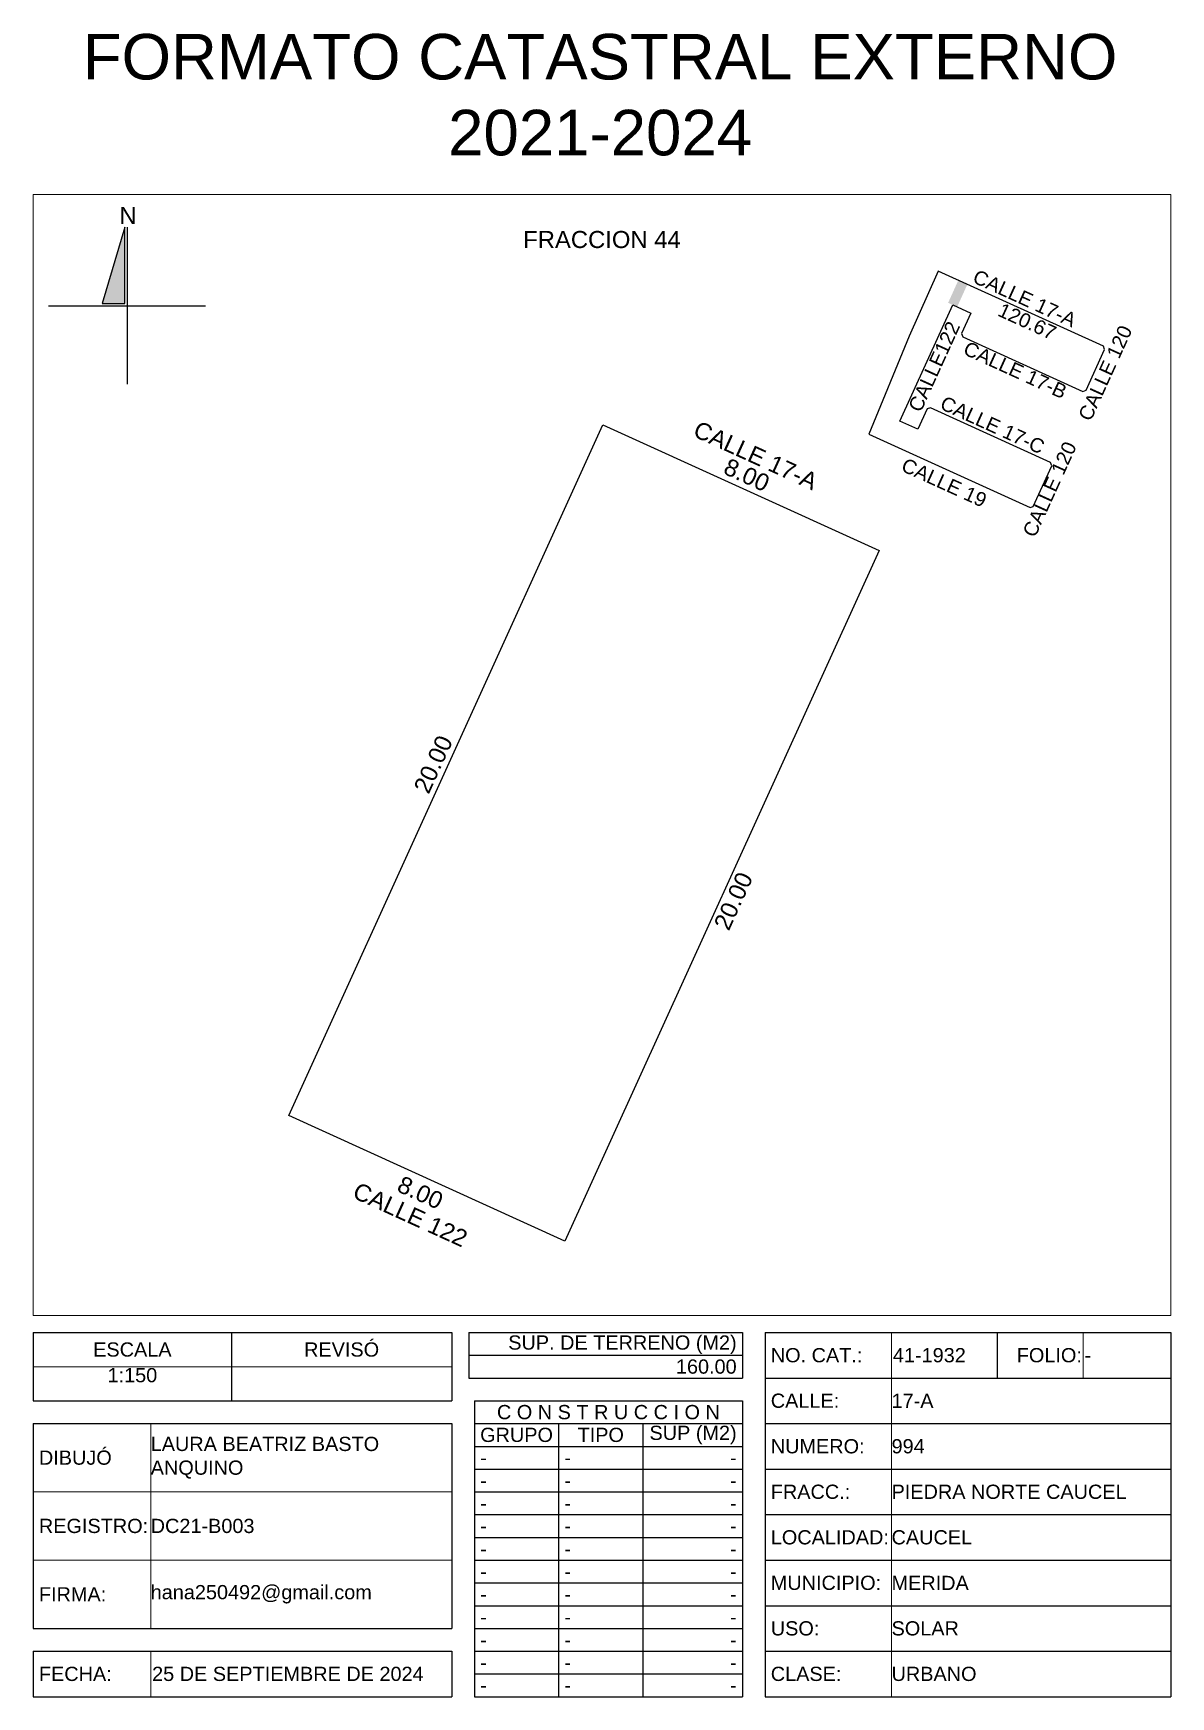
# Model space of a CAD drawing. Header units: inches. Extents: x 163.5 to 193.5, y 30.1 to 74.
import ezdxf

# ---------------------------------------------------------------- set-up
doc = ezdxf.new("R2010")
doc.units = ezdxf.units.IN
doc.header["$MEASUREMENT"] = 0
doc.layers.add('_DIV LOTES', color=7, linetype='Continuous')
doc.styles.add('Formato', font='arial.ttf')
doc.styles.add('Localizacion', font='arial.ttf')
doc.styles.get("Standard").update_dxf_attribs({"font": 'arial.ttf'})
doc.styles.add('Terreno', font='arial.ttf')
doc.dimstyles.new('T-100', dxfattribs={"dimscale": 0, "dimtxt": 0.45, "dimasz": 0.18, "dimexe": 0.18, "dimexo": 0.0625, "dimgap": 0.0905, "dimtad": 0, "dimzin": 1, "dimdsep": 46, "dimtxsty": 'Terreno', "dimblk": 'NONE', "dimcen": 0, "dimse1": 1, "dimse2": 1, "dimsd1": 1, "dimsd2": 1, "dimclrt": 256, "dimadec": 0, "dimazin": 0, "dimtfac": 1, "dimtix": 1, "dimtofl": 0, "dimtmove": 2, "dimatfit": 3, "dimldrblk": 'NONE', "dimfxl": 1, "dimtolj": 1, "dimarcsym": 0})
doc.dimstyles.new('U-100', dxfattribs={"dimscale": 0, "dimtxt": 0.375, "dimasz": 0.18, "dimexe": 0.18, "dimexo": 0.0625, "dimgap": 0.0905, "dimtad": 0, "dimzin": 1, "dimdsep": 46, "dimtxsty": 'Terreno', "dimblk": 'NONE', "dimcen": 0, "dimse1": 1, "dimse2": 1, "dimsd1": 1, "dimsd2": 1, "dimclrt": 256, "dimadec": 0, "dimazin": 0, "dimtfac": 1, "dimtix": 1, "dimtofl": 0, "dimtmove": 2, "dimatfit": 3, "dimldrblk": 'NONE', "dimfxl": 1, "dimtolj": 1, "dimarcsym": 0})

# ---------------------------------------------------------------- blocks, each defined once
blk = doc.blocks.new('*T4')
at = {"color": 0, "linetype": 'ByBlock', "lineweight": -2, "transparency": 16777216}
for p, q in [((0, 0), (11.036, 0)), ((0, 0), (0, -1.8)), ((5.23, 0), (5.23, -1.8)), ((11.036, 0), (11.036, -1.8)), ((0, -1.8), (11.036, -1.8))]:
    blk.add_line(p, q, dxfattribs=at)
at = {"layer": 'Defpoints', "color": 8, "linetype": 'ByBlock', "lineweight": 0, "transparency": 16777216}
blk.add_line((0, -0.9), (11.036, -0.9), dxfattribs=at)
at = {"color": 0, "lineweight": 18, "transparency": 16777216, "char_height": 0.375}
for s, insert, width, attachment_point in [('{\\C256;ESCALA}', (2.615, -0.45), 5.15762, 5), ('REVISÓ', (8.133, -0.45), 5.73486, 5), ('1:150', (2.615, -0.936), 5.15762, 2)]:
    blk.add_mtext(s, dxfattribs=dict(at, insert=insert, width=width, attachment_point=attachment_point))
blk = doc.blocks.new('*T5')
at = {"color": 0, "lineweight": -2, "transparency": 16777216}
for p, q in [((0, 0), (7.21, 0)), ((0, 0), (0, -0.6)), ((7.21, 0), (7.21, -0.6)), ((0, -0.6), (7.21, -0.6))]:
    blk.add_line(p, q, dxfattribs=at)
at = {"color": 0, "lineweight": 18, "transparency": 16777216, "insert": (7.06, -0.3), "char_height": 0.375, "width": 6.90975, "attachment_point": 6}
blk.add_mtext('160.00', dxfattribs=at)
blk = doc.blocks.new('*T6')
at = {"color": 0, "lineweight": -2, "transparency": 16777216}
for p, q in [((0, 0), (7.21, 0)), ((0, 0), (0, -0.6)), ((7.21, 0), (7.21, -0.6)), ((0, -0.6), (7.21, -0.6))]:
    blk.add_line(p, q, dxfattribs=at)
at = {"color": 0, "lineweight": 18, "transparency": 16777216, "insert": (7.06, -0.564), "char_height": 0.375, "width": 6.90975, "attachment_point": 9}
blk.add_mtext('{\\C256;  SUP. DE TERRENO (M2)   }', dxfattribs=at)
blk = doc.blocks.new('*T7')
at = {"color": 0, "lineweight": -2, "transparency": 16777216}
for p, q in [((0, 0), (3.336, 0)), ((0, 0), (0, -9.6)), ((0, -1.2), (3.336, -1.2)), ((0, -2.4), (3.336, -2.4)), ((0, -3.6), (3.336, -3.6)), ((0, -4.8), (3.336, -4.8)), ((0, -6), (3.336, -6)), ((0, -7.2), (3.336, -7.2)), ((0, -8.4), (3.336, -8.4)), ((0, -9.6), (3.336, -9.6))]:
    blk.add_line(p, q, dxfattribs=at)
at = {"layer": 'Defpoints', "color": 8, "linetype": 'ByBlock', "lineweight": 0, "transparency": 16777216}
blk.add_line((3.336, 0), (3.336, -9.6), dxfattribs=at)
at = {"color": 0, "lineweight": 18, "transparency": 16777216, "char_height": 0.375, "width": 3.03551, "attachment_point": 4, "style": 'Formato'}
for s, insert in [('NO. CAT.:', (0.15, -0.6)), ('CALLE:', (0.15, -1.8)), ('NUMERO:', (0.15, -3)), ('FRACC.:', (0.15, -4.2)), ('LOCALIDAD:', (0.15, -5.4)), ('MUNICIPIO:', (0.15, -6.6)), ('CLASE:', (0.15, -9))]:
    blk.add_mtext(s, dxfattribs=dict(at, insert=insert))
at = {"color": 0, "lineweight": 18, "transparency": 16777216, "insert": (0.15, -7.8), "char_height": 0.375, "width": 3.03551, "attachment_point": 4}
blk.add_mtext('USO:', dxfattribs=at)
blk = doc.blocks.new('*T8')
at = {"color": 0, "lineweight": -2, "transparency": 16777216}
for p, q in [((0, 0), (7.363, 0)), ((7.363, 0), (7.363, -8.4)), ((0, -1.2), (7.363, -1.2)), ((0, -2.4), (7.363, -2.4)), ((0, -3.6), (7.363, -3.6)), ((0, -4.8), (7.363, -4.8)), ((0, -6), (7.363, -6)), ((0, -7.2), (7.363, -7.2)), ((0, -8.4), (7.363, -8.4))]:
    blk.add_line(p, q, dxfattribs=at)
at = {"layer": 'Defpoints', "color": 8, "linetype": 'ByBlock', "lineweight": 0, "transparency": 16777216}
blk.add_line((0, 0), (0, -8.4), dxfattribs=at)
at = {"color": 0, "lineweight": 18, "transparency": 16777216, "char_height": 0.375, "width": 7.363, "attachment_point": 4}
for s, insert in [('17-A', (0, -0.6)), ('994', (0, -1.8)), ('PIEDRA NORTE CAUCEL', (0, -3)), ('CAUCEL', (0, -4.2)), ('MERIDA', (0, -5.4)), ('SOLAR', (0, -6.6)), ('URBANO', (0, -7.8))]:
    blk.add_mtext(s, dxfattribs=dict(at, insert=insert))
blk = doc.blocks.new('*T9')
at = {"color": 0, "lineweight": -2, "transparency": 16777216}
for p, q in [((0, 0), (2.782, 0)), ((2.782, 0), (2.782, -1.2)), ((0, -1.2), (2.782, -1.2))]:
    blk.add_line(p, q, dxfattribs=at)
at = {"layer": 'Defpoints', "color": 8, "linetype": 'ByBlock', "lineweight": 0, "transparency": 16777216}
blk.add_line((0, 0), (0, -1.2), dxfattribs=at)
at = {"color": 0, "lineweight": 18, "transparency": 16777216, "insert": (0.036, -0.6), "char_height": 0.375, "width": 2.7103, "attachment_point": 4}
blk.add_mtext('41-1932', dxfattribs=at)
blk = doc.blocks.new('*T10')
at = {"color": 0, "lineweight": -2, "transparency": 16777216}
for p, q in [((0, 0), (2.273, 0)), ((0, 0), (0, -1.2)), ((0, -1.2), (2.273, -1.2))]:
    blk.add_line(p, q, dxfattribs=at)
at = {"layer": 'Defpoints', "color": 8, "linetype": 'ByBlock', "lineweight": 0, "transparency": 16777216}
blk.add_line((2.273, 0), (2.273, -1.2), dxfattribs=at)
at = {"color": 0, "lineweight": 18, "transparency": 16777216, "insert": (2.237, -0.6), "char_height": 0.375, "width": 2.2007, "attachment_point": 6}
blk.add_mtext(' FOLIO:', dxfattribs=at)
blk = doc.blocks.new('*T11')
at = {"color": 0, "lineweight": -2, "transparency": 16777216}
for p, q in [((0, 0), (2.308, 0)), ((2.308, 0), (2.308, -1.2)), ((0, -1.2), (2.308, -1.2))]:
    blk.add_line(p, q, dxfattribs=at)
at = {"layer": 'Defpoints', "color": 8, "linetype": 'ByBlock', "lineweight": 0, "transparency": 16777216}
blk.add_line((0, 0), (0, -1.2), dxfattribs=at)
at = {"color": 0, "lineweight": 18, "transparency": 16777216, "insert": (0.036, -0.6), "char_height": 0.375, "width": 2.236, "attachment_point": 4}
blk.add_mtext('-', dxfattribs=at)
blk = doc.blocks.new('*T12')
at = {"color": 0, "lineweight": -2, "transparency": 16777216}
for p, q in [((0, 0), (3.098, 0)), ((0, 0), (0, -1.2)), ((0, -1.2), (3.098, -1.2))]:
    blk.add_line(p, q, dxfattribs=at)
at = {"layer": 'Defpoints', "color": 8, "linetype": 'ByBlock', "lineweight": 0, "transparency": 16777216}
blk.add_line((3.098, 0), (3.098, -1.2), dxfattribs=at)
at = {"color": 0, "lineweight": 18, "transparency": 16777216, "insert": (0.15, -0.6), "char_height": 0.375, "width": 2.79829, "attachment_point": 4}
blk.add_mtext('{\\C256;FECHA:}', dxfattribs=at)
blk = doc.blocks.new('*T13')
at = {"color": 0, "lineweight": -2, "transparency": 16777216}
for p, q in [((0, 0), (7.938, 0)), ((7.938, 0), (7.938, -1.2)), ((0, -1.2), (7.938, -1.2))]:
    blk.add_line(p, q, dxfattribs=at)
at = {"layer": 'Defpoints', "color": 8, "linetype": 'ByBlock', "lineweight": 0, "transparency": 16777216}
blk.add_line((0, 0), (0, -1.2), dxfattribs=at)
at = {"color": 0, "lineweight": 18, "transparency": 16777216, "insert": (0.036, -0.6), "char_height": 0.375, "width": 7.86619, "attachment_point": 4}
blk.add_mtext('{\\C256;25 DE SEPTIEMBRE DE 2024}', dxfattribs=at)
blk = doc.blocks.new('*T14')
at = {"color": 0, "lineweight": -2, "transparency": 16777216}
for p, q in [((0, 0), (7.065, 0)), ((0, 0), (0, -7.8)), ((7.065, 0), (7.065, -7.8)), ((0, -0.6), (7.065, -0.6)), ((2.22, -0.6), (2.22, -7.8)), ((4.44, -0.6), (4.44, -7.8)), ((0, -1.2), (7.065, -1.2)), ((0, -1.8), (7.065, -1.8)), ((0, -2.4), (7.065, -2.4)), ((0, -3), (7.065, -3)), ((0, -3.6), (7.065, -3.6)), ((0, -4.2), (7.065, -4.2)), ((0, -4.8), (7.065, -4.8)), ((0, -5.4), (7.065, -5.4)), ((0, -6), (7.065, -6)), ((0, -6.6), (7.065, -6.6)), ((0, -7.2), (7.065, -7.2)), ((0, -7.8), (7.065, -7.8))]:
    blk.add_line(p, q, dxfattribs=at)
at = {"color": 0, "lineweight": 18, "transparency": 16777216, "char_height": 0.375}
for s, insert, width, attachment_point in [('{\\C256;C O N S T R U C C I O N}', (3.532, -0.3), 7.065, 5), ('GRUPO', (1.11, -0.9), 2.22, 5), ('TIPO', (3.33, -0.9), 2.22, 5), ('SUP (M2)', (6.915, -0.9), 2.325, 6), ('-', (0.15, -1.5), 1.92, 4), ('-', (2.37, -1.5), 1.92, 4), ('-', (0.15, -2.1), 1.92, 4), ('-', (2.37, -2.1), 1.92, 4), ('-', (0.15, -2.7), 1.92, 4), ('-', (2.37, -2.7), 1.92, 4), ('-', (0.15, -3.3), 1.92, 4), ('-', (2.37, -3.3), 1.92, 4), ('-', (0.15, -3.9), 1.92, 4), ('-', (2.37, -3.9), 1.92, 4), ('-', (0.15, -4.5), 1.92, 4), ('-', (2.37, -4.5), 1.92, 4), ('-', (0.15, -5.1), 1.92, 4), ('-', (2.37, -5.1), 1.92, 4), ('-', (0.15, -5.7), 1.92, 4), ('-', (2.37, -5.7), 1.92, 4), ('-', (0.15, -6.3), 1.92, 4), ('-', (2.37, -6.3), 1.92, 4), ('-', (0.15, -6.9), 1.92, 4), ('-', (2.37, -6.9), 1.92, 4), ('-', (0.15, -7.5), 1.92, 4), ('-', (2.37, -7.5), 1.92, 4), ('-', (6.915, -7.5), 2.325, 6)]:
    blk.add_mtext(s, dxfattribs=dict(at, insert=insert, width=width, attachment_point=attachment_point))
at = {"color": 0, "lineweight": 18, "transparency": 16777216, "char_height": 0.375, "width": 2.325, "attachment_point": 6, "style": 'Formato'}
for insert in [(6.915, -1.5), (6.915, -2.1), (6.915, -2.7), (6.915, -3.3), (6.915, -3.9), (6.915, -4.5), (6.915, -5.1), (6.915, -5.7), (6.915, -6.3), (6.915, -6.9)]:
    blk.add_mtext('-', dxfattribs=dict(at, insert=insert))
blk = doc.blocks.new('*T15')
at = {"color": 0, "lineweight": -2, "transparency": 16777216}
for p, q in [((0, 0), (11.036, 0)), ((0, 0), (0, -5.4)), ((11.036, 0), (11.036, -5.4)), ((0, -5.4), (11.036, -5.4))]:
    blk.add_line(p, q, dxfattribs=at)
at = {"layer": 'Defpoints', "color": 8, "linetype": 'ByBlock', "lineweight": 0, "transparency": 16777216}
for p, q in [((3.098, 0), (3.098, -5.4)), ((0, -1.8), (11.036, -1.8)), ((0, -3.6), (11.036, -3.6))]:
    blk.add_line(p, q, dxfattribs=at)
at = {"color": 0, "lineweight": 18, "transparency": 16777216, "char_height": 0.375, "width": 7.93819, "attachment_point": 4, "style": 'Formato'}
for s, insert in [('LAURA BEATRIZ BASTO ANQUINO', (3.098, -0.9)), ('DC21-B003', (3.098, -2.7)), ('hana250492@gmail.com', (3.098, -4.5))]:
    blk.add_mtext(s, dxfattribs=dict(at, insert=insert))
at = {"color": 0, "lineweight": 18, "transparency": 16777216, "char_height": 0.375, "width": 2.79829, "attachment_point": 4}
for s, insert in [('DIBUJÓ', (0.15, -0.9)), ('REGISTRO:', (0.15, -2.7)), ('FIRMA:', (0.15, -4.5))]:
    blk.add_mtext(s, dxfattribs=dict(at, insert=insert))
blk = doc.blocks.new('Norte')
blk.add_hatch(color=256).paths.add_polyline_path([(2254.291, 2179.168), (2254.691, 2179.168), (2254.691, 2180.508)])
for p, q in [((2254.731, 2180.508), (2254.731, 2177.748)), ((2253.351, 2179.128), (2256.111, 2179.128))]:
    blk.add_line(p, q)
blk.add_lwpolyline([(2254.691, 2180.508), (2254.291, 2179.168), (2254.691, 2179.168)], close=True)
at = {"insert": (2254.595, 2180.866), "char_height": 0.3, "width": 0.27128, "attachment_point": 1, "style": 'Localizacion'}
blk.add_mtext('N', dxfattribs=at)
blk = doc.blocks.new('*D20')
at = {"layer": 'Defpoints', "color": 0, "transparency": 16777216}
for p in [(187.564, 68.118), (187.382, 67.719), (191.743, 65.735)]:
    blk.add_point(p, dxfattribs=at)
at = {"transparency": 16777216, "insert": (189.665, 66.999), "char_height": 0.375, "attachment_point": 5, "rotation": 335.528, "style": 'Terreno'}
blk.add_mtext('\\A1;CALLE 17-A', dxfattribs=at)
blk = doc.blocks.new('_None')
blk = doc.blocks.new('*D21')
at = {"layer": 'Defpoints', "color": 0, "transparency": 16777216}
for p in [(185.558, 63.417), (189.808, 61.483), (189.667, 61.173)]:
    blk.add_point(p, dxfattribs=at)
at = {"transparency": 16777216, "insert": (187.542, 62.14), "char_height": 0.375, "attachment_point": 5, "rotation": 335.528, "style": 'Terreno'}
blk.add_mtext('\\A1;CALLE 19', dxfattribs=at)
blk = doc.blocks.new('*D22')
at = {"layer": 'Defpoints', "color": 0, "transparency": 16777216}
for p in [(190.381, 62.588), (190.569, 62.502), (189.892, 61.515)]:
    blk.add_point(p, dxfattribs=at)
at = {"transparency": 16777216, "insert": (190.325, 61.966), "char_height": 0.375, "attachment_point": 5, "rotation": 65.528, "style": 'Terreno'}
blk.add_mtext('\\A1;CALLE 120', dxfattribs=at)
blk = doc.blocks.new('*D23')
at = {"layer": 'Defpoints', "color": 0, "transparency": 16777216}
for p in [(187.18, 64.115), (187.25, 64.269), (190.349, 62.672)]:
    blk.add_point(p, dxfattribs=at)
at = {"transparency": 16777216, "insert": (188.818, 63.66), "char_height": 0.375, "attachment_point": 5, "rotation": 335.528, "style": 'Terreno'}
blk.add_mtext('\\A1;CALLE 17-C', dxfattribs=at)
blk = doc.blocks.new('*D24')
at = {"layer": 'Defpoints', "color": 0, "transparency": 16777216}
for p in [(187.769, 66.825), (187.893, 66.769), (186.375, 63.763)]:
    blk.add_point(p, dxfattribs=at)
at = {"transparency": 16777216, "insert": (187.28, 65.2), "char_height": 0.375, "attachment_point": 5, "rotation": 65.528, "style": 'Terreno'}
blk.add_mtext('\\A1;CALLE122', dxfattribs=at)
blk = doc.blocks.new('*D25')
at = {"layer": 'Defpoints', "color": 0, "transparency": 16777216}
for p in [(188.032, 65.988), (191.202, 64.545), (191.141, 64.412)]:
    blk.add_point(p, dxfattribs=at)
at = {"transparency": 16777216, "insert": (189.417, 65.108), "char_height": 0.375, "attachment_point": 5, "rotation": 335.528, "style": 'Terreno'}
blk.add_mtext('\\A1;CALLE 17-B', dxfattribs=at)
blk = doc.blocks.new('*D26')
at = {"layer": 'Defpoints', "color": 0, "transparency": 16777216}
for p in [(191.775, 65.65), (191.93, 65.58), (191.286, 64.577)]:
    blk.add_point(p, dxfattribs=at)
at = {"transparency": 16777216, "insert": (191.792, 65.03), "char_height": 0.375, "attachment_point": 5, "rotation": 65.528, "style": 'Terreno'}
blk.add_mtext('\\A1;CALLE 120', dxfattribs=at)
blk = doc.blocks.new('*D28')
at = {"layer": 'Defpoints', "color": 0, "transparency": 16777216}
for p in [(187.917, 67.476), (191.645, 65.518), (191.743, 65.735)]:
    blk.add_point(p, dxfattribs=at)
at = {"transparency": 16777216, "insert": (189.732, 66.389), "char_height": 0.375, "attachment_point": 5, "rotation": 335.528, "style": 'Terreno'}
blk.add_mtext('\\A1;120.67', dxfattribs=at)
blk = doc.blocks.new('*D29')
at = {"layer": 'Defpoints', "color": 0, "transparency": 16777216}
for p in [(178.211, 63.817), (178.544, 63.666), (170.259, 45.463)]:
    blk.add_point(p, dxfattribs=at)
at = {"transparency": 16777216, "insert": (174.069, 54.716), "char_height": 0.45, "attachment_point": 5, "rotation": 65.528, "style": 'Terreno'}
blk.add_mtext('\\A1;20.00', dxfattribs=at)
blk = doc.blocks.new('*D30')
at = {"layer": 'Defpoints', "color": 0, "transparency": 16777216}
for p in [(185.825, 60.352), (177.54, 42.149), (177.842, 42.011)]:
    blk.add_point(p, dxfattribs=at)
at = {"transparency": 16777216, "insert": (181.985, 51.113), "char_height": 0.45, "attachment_point": 5, "rotation": 65.528, "style": 'Terreno'}
blk.add_mtext('\\A1;20.00', dxfattribs=at)
blk = doc.blocks.new('*D31')
at = {"layer": 'Defpoints', "color": 0, "transparency": 16777216}
for p in [(178.544, 63.666), (185.977, 60.685), (185.825, 60.352)]:
    blk.add_point(p, dxfattribs=at)
at = {"transparency": 16777216, "insert": (182.336, 62.342), "char_height": 0.45, "attachment_point": 5, "rotation": 335.528, "style": 'Terreno'}
blk.add_mtext('\\A1;8.00', dxfattribs=at)
blk = doc.blocks.new('*D32')
at = {"layer": 'Defpoints', "color": 0, "transparency": 16777216}
for p in [(170.259, 45.463), (170.086, 45.083), (177.54, 42.149)]:
    blk.add_point(p, dxfattribs=at)
at = {"transparency": 16777216, "insert": (173.727, 43.426), "char_height": 0.45, "attachment_point": 5, "rotation": 335.528, "style": 'Terreno'}
blk.add_mtext('\\A1;8.00', dxfattribs=at)
blk = doc.blocks.new('*D33')
at = {"layer": 'Defpoints', "color": 0, "transparency": 16777216}
for p in [(178.544, 63.666), (186.211, 61.2), (185.825, 60.352)]:
    blk.add_point(p, dxfattribs=at)
at = {"transparency": 16777216, "insert": (182.57, 62.857), "char_height": 0.45, "attachment_point": 5, "rotation": 335.528, "style": 'Terreno'}
blk.add_mtext('\\A1;CALLE 17-A', dxfattribs=at)
blk = doc.blocks.new('*D36')
at = {"layer": 'Defpoints', "color": 0, "transparency": 16777216}
for p in [(163.518, 69.739), (193.518, 69.739), (193.518, 68.547)]:
    blk.add_point(p, dxfattribs=at)
at = {"transparency": 16777216, "insert": (178.518, 68.547), "char_height": 0.45, "attachment_point": 5, "style": 'Terreno'}
blk.add_mtext('\\A1;FRACCION 44', dxfattribs=at)
blk = doc.blocks.new('*D38')
at = {"layer": 'Defpoints', "color": 0, "transparency": 16777216}
for p in [(170.259, 45.463), (169.821, 44.501), (177.54, 42.149)]:
    blk.add_point(p, dxfattribs=at)
at = {"transparency": 16777216, "insert": (173.462, 42.844), "char_height": 0.45, "attachment_point": 5, "rotation": 335.528, "style": 'Terreno'}
blk.add_mtext('\\A1;CALLE 122', dxfattribs=at)

msp = doc.modelspace()

# ---------------------------------------------------------------- hatches: boundary and pattern name
h = msp.add_hatch(color=256)
h.dxf.hatch_style = 1
h.paths.add_polyline_path([(188.155, 67.368), (187.917, 67.476), (187.647, 66.881), (187.885, 66.773)])

# ---------------------------------------------------------------- linework, layer by layer
at = {"lineweight": 18}
msp.add_lwpolyline([(163.518, 69.739), (193.518, 69.739), (193.518, 40.189), (163.518, 40.189)], close=True, dxfattribs=at)
at = {"layer": '_DIV LOTES'}
for points in [[(189.808, 61.483), (189.892, 61.515), (190.381, 62.588), (190.349, 62.672), (187.18, 64.115), (187.095, 64.083), (186.851, 63.547), (186.375, 63.763), (187.769, 66.825), (188.245, 66.609), (188.001, 66.072), (188.032, 65.988), (191.202, 64.545), (191.286, 64.577), (191.775, 65.65), (191.743, 65.735), (187.382, 67.719), (186.62, 66.002), (185.558, 63.417), (189.808, 61.483)], [(178.544, 63.666), (185.825, 60.352), (177.54, 42.149), (170.259, 45.463), (178.544, 63.666)]]:
    msp.add_lwpolyline(points, dxfattribs=at)

# ---------------------------------------------------------------- block references
at = {"lineweight": 25, "xscale": 1.5, "yscale": 1.5, "zscale": 1.5}
msp.add_blockref('Norte', (-3216.104, -3201.888), dxfattribs=at)
for name, p in [('*T4', (163.518, 39.739)), ('*T6', (175.01, 39.739)), ('*T7', (182.82, 39.739)), ('*T9', (186.155, 39.739)), ('*T10', (188.938, 39.739)), ('*T11', (191.21, 39.739)), ('*T5', (175.01, 39.139)), ('*T8', (186.155, 38.539)), ('*T14', (175.155, 37.939)), ('*T15', (163.518, 37.339)), ('*T12', (163.518, 31.339)), ('*T13', (166.617, 31.339))]:
    msp.add_blockref(name, p)

# ---------------------------------------------------------------- texts
at = {"lineweight": 18, "insert": (178.468, 72.36), "char_height": 1.2, "width": 31.23058, "attachment_point": 5, "style": 'Formato'}
msp.add_mtext('\\A1;FORMATO CATASTRAL EXTERNO 2021-2024', dxfattribs=at)

# ---------------------------------------------------------------- dimensions: what is measured, and where the dimension line sits
dim = msp.add_linear_dim(base=(193.518, 68.547), p1=(163.518, 69.739), p2=(193.518, 69.739), text='FRACCION 44', dimstyle='T-100', override={"dimscale": 1})
dim.commit()
dim.dimension.update_dxf_attribs({"geometry": '*D36', "text_midpoint": (178.518, 68.547)})
for base, p1, p2, angle, text, picture, middle in [((187.564, 68.118), (191.743, 65.735), (187.382, 67.719), 155.528, 'CALLE 17-A', '*D20', (189.665, 66.999)), ((187.893, 66.769), (186.375, 63.763), (187.769, 66.825), 65.528, 'CALLE122', '*D24', (187.28, 65.2)), ((191.93, 65.58), (191.286, 64.577), (191.775, 65.65), 65.528, 'CALLE 120', '*D26', (191.792, 65.03)), ((191.141, 64.412), (188.032, 65.988), (191.202, 64.545), 335.528, 'CALLE 17-B', '*D25', (189.417, 65.108)), ((187.25, 64.269), (190.349, 62.672), (187.18, 64.115), 155.528, 'CALLE 17-C', '*D23', (188.818, 63.66))]:
    dim = msp.add_linear_dim(base=base, p1=p1, p2=p2, angle=angle, text=text, dimstyle='U-100', override={"dimscale": 1})
    dim.commit()
    dim.dimension.update_dxf_attribs({"geometry": picture, "text_midpoint": middle, "dimtype": 161})
for p1, p2, distance, text, dimstyle, picture, middle in [((187.917, 67.476), (191.743, 65.735), -0.238, '120.67', 'U-100', '*D28', (189.732, 66.389)), ((178.544, 63.666), (185.825, 60.352), 0.931, 'CALLE 17-A', 'T-100', '*D33', (182.57, 62.857)), ((185.558, 63.417), (189.808, 61.483), -0.341, 'CALLE 19', 'U-100', '*D21', (187.542, 62.14)), ((189.892, 61.515), (190.381, 62.588), -0.207, 'CALLE 120', 'U-100', '*D22', (190.325, 61.966)), ((177.54, 42.149), (170.259, 45.463), 1.057, 'CALLE 122', 'T-100', '*D38', (173.462, 42.844))]:
    dim = msp.add_aligned_dim(p1=p1, p2=p2, distance=distance, text=text, dimstyle=dimstyle, override={"dimscale": 1})
    dim.commit()
    dim.dimension.update_dxf_attribs({"geometry": picture, "text_midpoint": middle})
for p1, p2, distance, picture, middle in [((170.259, 45.463), (178.544, 63.666), 0.366, '*D29', (174.069, 54.716)), ((178.544, 63.666), (185.825, 60.352), 0.366, '*D31', (182.336, 62.342)), ((185.825, 60.352), (177.54, 42.149), 0.332, '*D30', (181.985, 51.113)), ((177.54, 42.149), (170.259, 45.463), 0.417, '*D32', (173.727, 43.426))]:
    dim = msp.add_aligned_dim(p1=p1, p2=p2, distance=distance, dimstyle='T-100', override={"dimscale": 1})
    dim.commit()
    dim.dimension.update_dxf_attribs({"geometry": picture, "text_midpoint": middle})

doc.saveas('drawing.dxf')
